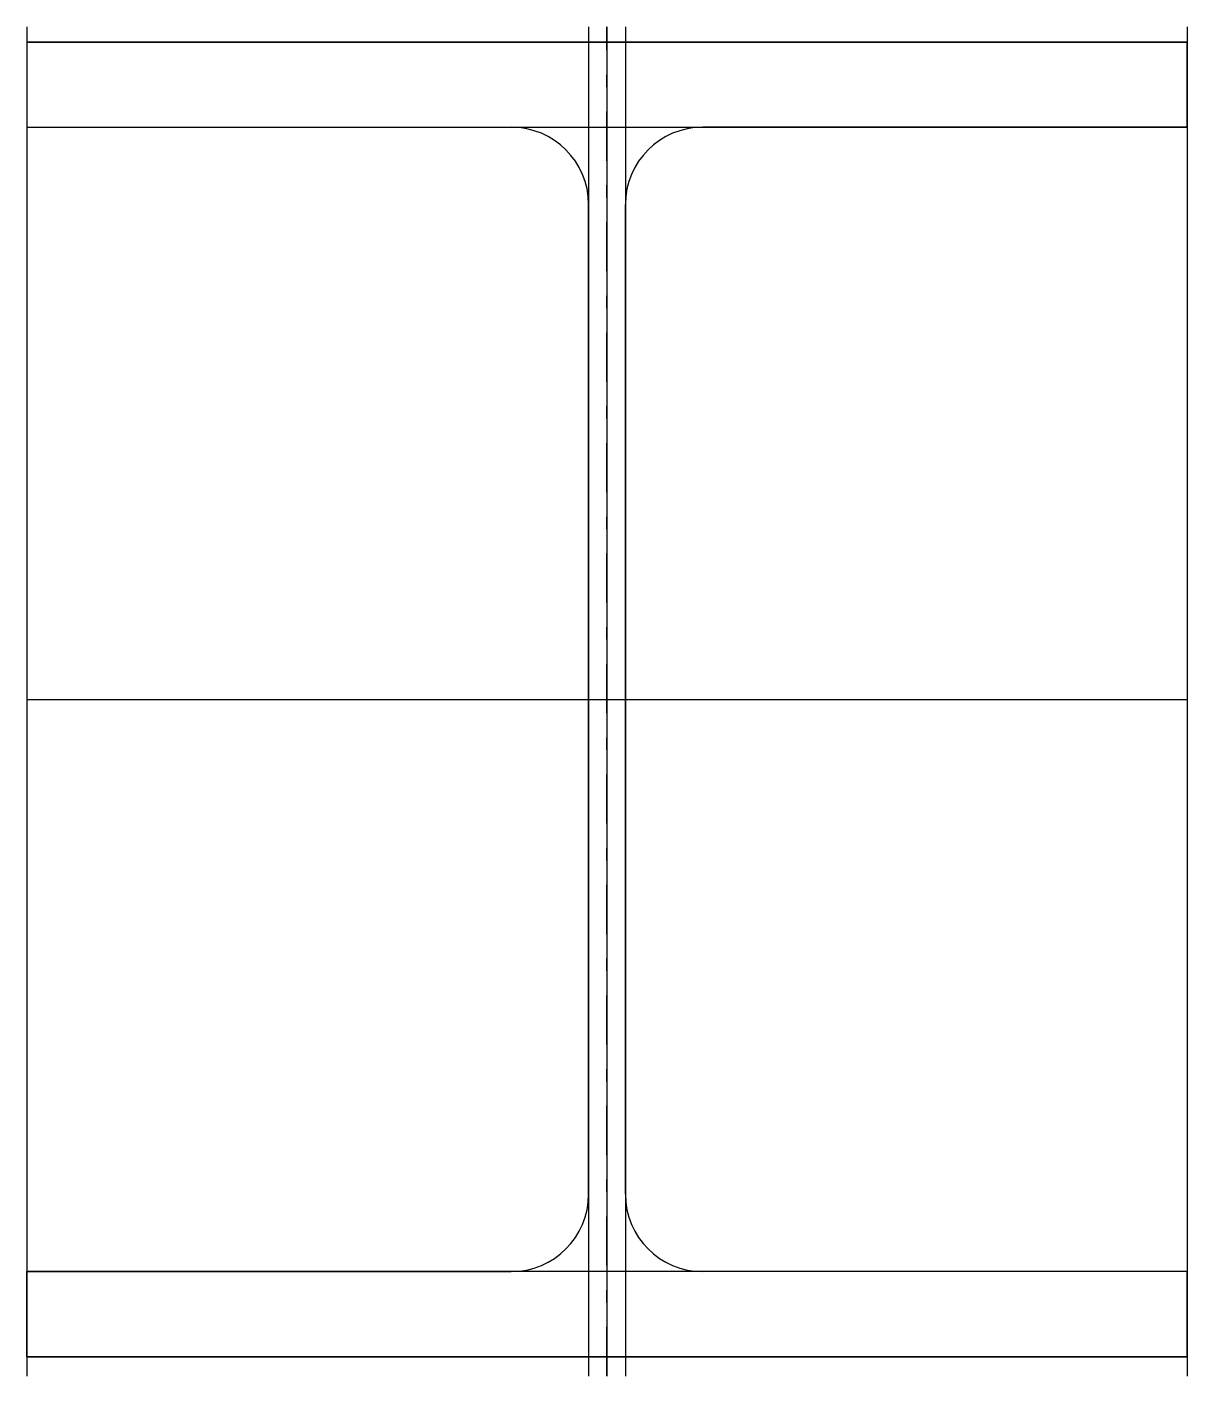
# Model space of a CAD drawing. Extents: x -150 to 150, y -175 to 174.
import ezdxf

# ---------------------------------------------------------------- set-up
doc = ezdxf.new("R2010")
doc.units = 0
doc.linetypes.add('CENTER', pattern=[28.575, 12.7, -6.35, 3.175, -6.35])
doc.layers.get('0').update_dxf_attribs({"linetype": 'CONTINUOUS'})

msp = doc.modelspace()

# ---------------------------------------------------------------- linework, layer by layer
at = {"linetype": 'CONTINUOUS'}
for p, q in [((-150, 173.92), (-150, -175)), ((-4.75, 173.92), (-4.75, -175)), ((0, 173.92), (0, -175)), ((4.75, 173.92), (4.75, -175)), ((150, 173.92), (150, -175)), ((-150, 170), (150, 170)), ((150, 170), (-150, 170)), ((-150, 170), (-150, 148)), ((150, 170), (-150, 170)), ((-150, 170), (-150, 148)), ((150, 148), (150, 170)), ((150, 170), (150, 148)), ((-150, 148), (150, 148)), ((-150, 148), (-24.75, 148)), ((-150, 148), (-24.75, 148)), ((24.75, 148), (150, 148)), ((150, 148), (24.75, 148)), ((-4.75, 128), (-4.75, -128)), ((-4.75, -128), (-4.75, 128)), ((4.75, -128), (4.75, 128)), ((4.75, -128), (4.75, 128)), ((-150, 0), (150, 0)), ((150, -148), (-150, -148)), ((-24.75, -148), (-150, -148)), ((-150, -148), (-150, -170)), ((-150, -170), (-150, -148)), ((-150, -148), (-24.75, -148)), ((150, -148), (24.75, -148)), ((150, -148), (24.75, -148)), ((150, -170), (150, -148)), ((150, -170), (150, -148)), ((150, -170), (-150, -170)), ((-150, -170), (150, -170)), ((150, -170), (-150, -170))]:
    msp.add_line(p, q, dxfattribs=at)
at = {"linetype": 'CENTER'}
for p, q in [((0, -175), (0, 173.92)), ((-150, 0), (150, 0))]:
    msp.add_line(p, q, dxfattribs=at)
at = {"linetype": 'CONTINUOUS'}
for centre, start, end in [((-24.75, 128), 0, 90), ((-24.75, 128), 0, 90), ((24.75, 128), 90, 180), ((24.75, 128), 90, 180), ((-24.75, -128), 270, 0), ((-24.75, -128), 270, 0), ((24.75, -128), 180, 270), ((24.75, -128), 180, 270)]:
    msp.add_arc(centre, 20, start, end, dxfattribs=at)

doc.saveas('drawing.dxf')
